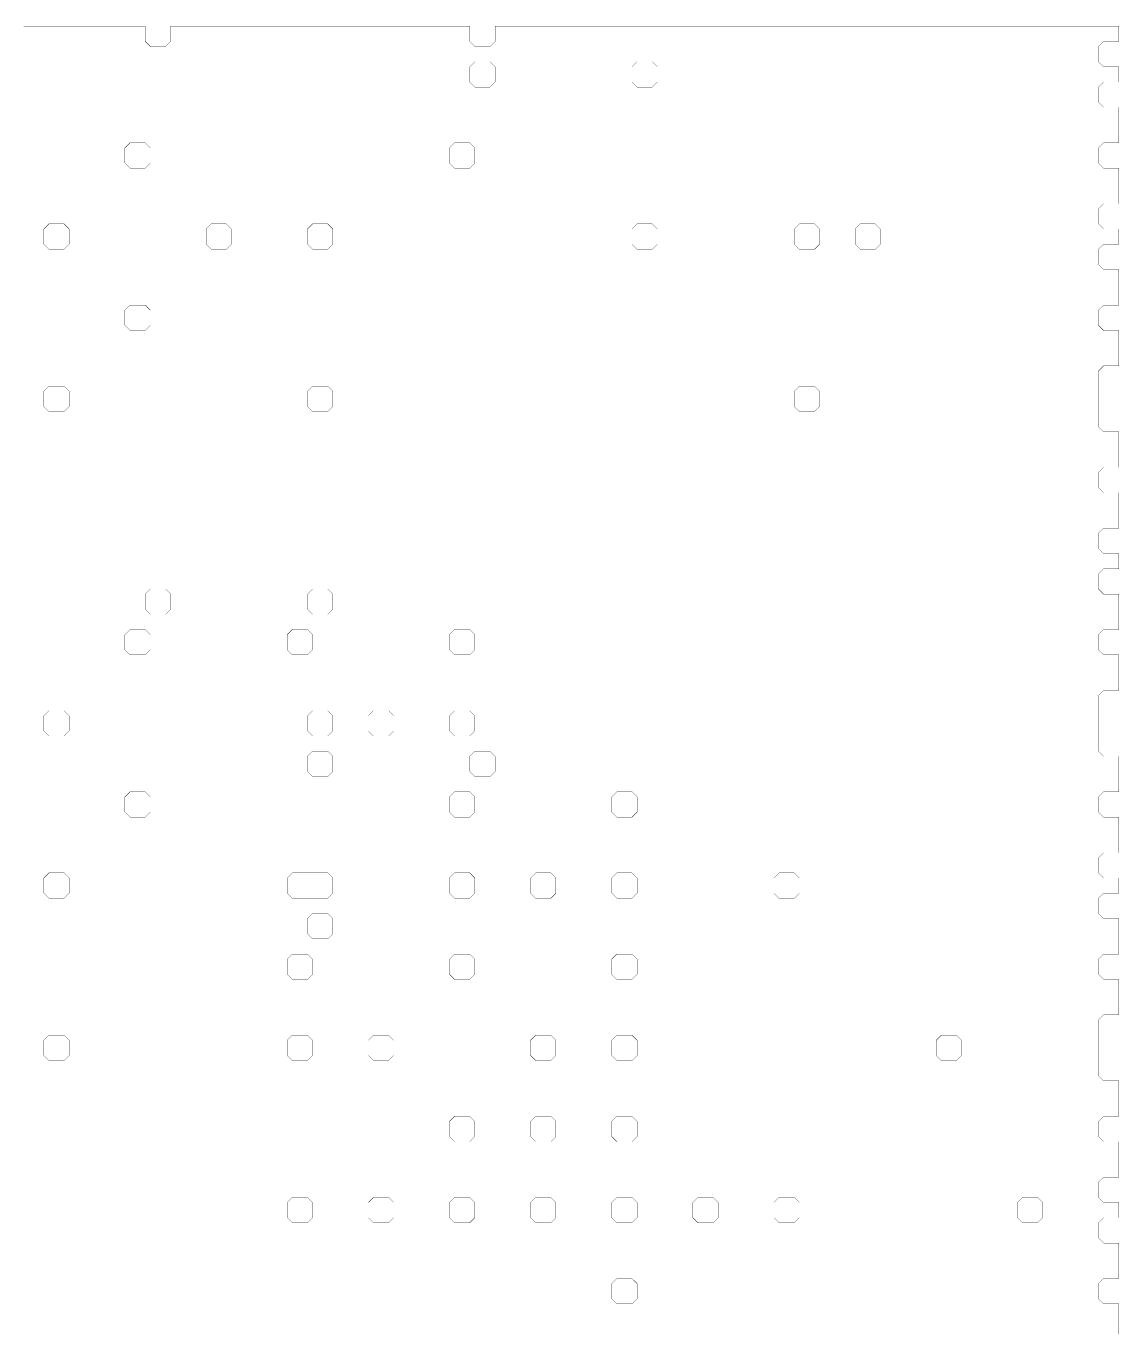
# Model space of a CAD drawing. Header units: metres. Extents: x 0 to 4990, y -4990 to 0.
# Drawn here: x 2886 to 4990, y -2511 to 0 of the extents above; entities that cross this region are included whole.
import ezdxf

# ---------------------------------------------------------------- set-up
doc = ezdxf.new("R2010")
doc.units = ezdxf.units.M
doc.layers.add('substrate', color=5, linetype='Continuous')

msp = doc.modelspace()

# ---------------------------------------------------------------- linework, layer by layer
at = {"layer": 'substrate', "const_width": 0.5}
msp.add_lwpolyline([(4990.234375, -2519.53125), (4990.234375, -2509.765625), (4990.234375, -2500), (4990.234375, -2490.234375), (4990.234375, -2480.46875), (4990.234375, -2470.703125), (4990.234375, -2460.9375), (4980.46875, -2460.9375), (4970.703125, -2460.9375), (4960.9375, -2460.9375), (4951.171875, -2451.171875), (4951.171875, -2441.40625), (4951.171875, -2431.640625), (4951.171875, -2421.875), (4960.9375, -2412.109375), (4970.703125, -2412.109375), (4980.46875, -2412.109375), (4990.234375, -2412.109375), (4990.234375, -2402.34375), (4990.234375, -2392.578125), (4990.234375, -2382.8125), (4990.234375, -2373.046875), (4990.234375, -2363.28125), (4990.234375, -2353.515625), (4990.234375, -2343.75), (4980.46875, -2343.75), (4970.703125, -2343.75), (4960.9375, -2343.75), (4951.171875, -2333.984375), (4951.171875, -2324.21875), (4951.171875, -2314.453125), (4951.171875, -2304.6875), (4960.9375, -2294.921875), (4970.703125, -2294.921875), (4980.46875, -2294.921875), (4990.234375, -2294.921875), (4990.234375, -2285.15625), (4990.234375, -2275.390625), (4990.234375, -2265.625), (4980.46875, -2265.625), (4970.703125, -2265.625), (4960.9375, -2265.625), (4951.171875, -2255.859375), (4951.171875, -2246.09375), (4951.171875, -2236.328125), (4951.171875, -2226.5625), (4960.9375, -2216.796875), (4970.703125, -2216.796875), (4980.46875, -2216.796875), (4990.234375, -2216.796875), (4990.234375, -2207.03125), (4990.234375, -2197.265625), (4990.234375, -2187.5), (4990.234375, -2177.734375), (4990.234375, -2167.96875), (4990.234375, -2158.203125), (4990.234375, -2148.4375), (4980.46875, -2148.4375), (4970.703125, -2148.4375), (4960.9375, -2148.4375), (4951.171875, -2138.671875), (4951.171875, -2128.90625), (4951.171875, -2119.140625), (4951.171875, -2109.375), (4960.9375, -2099.609375), (4970.703125, -2099.609375), (4980.46875, -2099.609375), (4990.234375, -2099.609375), (4990.234375, -2089.84375), (4990.234375, -2080.078125), (4990.234375, -2070.3125), (4990.234375, -2060.546875), (4990.234375, -2050.78125), (4990.234375, -2041.015625), (4990.234375, -2031.25), (4980.46875, -2031.25), (4970.703125, -2031.25), (4960.9375, -2031.25), (4951.171875, -2021.484375), (4951.171875, -2011.71875), (4951.171875, -2001.953125), (4951.171875, -1992.1875), (4951.171875, -1982.421875), (4951.171875, -1972.65625), (4951.171875, -1962.890625), (4951.171875, -1953.125), (4951.171875, -1943.359375), (4951.171875, -1933.59375), (4951.171875, -1923.828125), (4951.171875, -1914.0625), (4960.9375, -1904.296875), (4970.703125, -1904.296875), (4980.46875, -1904.296875), (4990.234375, -1904.296875), (4990.234375, -1894.53125), (4990.234375, -1884.765625), (4990.234375, -1875), (4990.234375, -1865.234375), (4990.234375, -1855.46875), (4990.234375, -1845.703125), (4990.234375, -1835.9375), (4980.46875, -1835.9375), (4970.703125, -1835.9375), (4960.9375, -1835.9375), (4951.171875, -1826.171875), (4951.171875, -1816.40625), (4951.171875, -1806.640625), (4951.171875, -1796.875), (4960.9375, -1787.109375), (4970.703125, -1787.109375), (4980.46875, -1787.109375), (4990.234375, -1787.109375), (4990.234375, -1777.34375), (4990.234375, -1767.578125), (4990.234375, -1757.8125), (4990.234375, -1748.046875), (4990.234375, -1738.28125), (4990.234375, -1728.515625), (4990.234375, -1718.75), (4980.46875, -1718.75), (4970.703125, -1718.75), (4960.9375, -1718.75), (4951.171875, -1708.984375), (4951.171875, -1699.21875), (4951.171875, -1689.453125), (4951.171875, -1679.6875), (4960.9375, -1669.921875), (4970.703125, -1669.921875), (4980.46875, -1669.921875), (4990.234375, -1669.921875), (4990.234375, -1660.15625), (4990.234375, -1650.390625), (4990.234375, -1640.625), (4980.46875, -1640.625), (4970.703125, -1640.625), (4960.9375, -1640.625), (4951.171875, -1630.859375), (4951.171875, -1621.09375), (4951.171875, -1611.328125), (4951.171875, -1601.5625), (4960.9375, -1591.796875), (4970.703125, -1591.796875), (4980.46875, -1591.796875), (4990.234375, -1591.796875), (4990.234375, -1582.03125), (4990.234375, -1572.265625), (4990.234375, -1562.5), (4990.234375, -1552.734375), (4990.234375, -1542.96875), (4990.234375, -1533.203125), (4990.234375, -1523.4375), (4980.46875, -1523.4375), (4970.703125, -1523.4375), (4960.9375, -1523.4375), (4951.171875, -1513.671875), (4951.171875, -1503.90625), (4951.171875, -1494.140625), (4951.171875, -1484.375), (4960.9375, -1474.609375), (4970.703125, -1474.609375), (4980.46875, -1474.609375), (4990.234375, -1474.609375), (4990.234375, -1464.84375), (4990.234375, -1455.078125), (4990.234375, -1445.3125), (4990.234375, -1435.546875), (4990.234375, -1425.78125), (4990.234375, -1416.015625), (4990.234375, -1406.25), (4980.46875, -1406.25), (4970.703125, -1406.25), (4960.9375, -1406.25), (4951.171875, -1396.484375), (4951.171875, -1386.71875), (4951.171875, -1376.953125), (4951.171875, -1367.1875), (4951.171875, -1357.421875), (4951.171875, -1347.65625), (4951.171875, -1337.890625), (4951.171875, -1328.125), (4951.171875, -1318.359375), (4951.171875, -1308.59375), (4951.171875, -1298.828125), (4951.171875, -1289.0625), (4960.9375, -1279.296875), (4970.703125, -1279.296875), (4980.46875, -1279.296875), (4990.234375, -1279.296875), (4990.234375, -1269.53125), (4990.234375, -1259.765625), (4990.234375, -1250), (4990.234375, -1240.234375), (4990.234375, -1230.46875), (4990.234375, -1220.703125), (4990.234375, -1210.9375), (4980.46875, -1210.9375), (4970.703125, -1210.9375), (4960.9375, -1210.9375), (4951.171875, -1201.171875), (4951.171875, -1191.40625), (4951.171875, -1181.640625), (4951.171875, -1171.875), (4960.9375, -1162.109375), (4970.703125, -1162.109375), (4980.46875, -1162.109375), (4990.234375, -1162.109375), (4990.234375, -1152.34375), (4990.234375, -1142.578125), (4990.234375, -1132.8125), (4990.234375, -1123.046875), (4990.234375, -1113.28125), (4990.234375, -1103.515625), (4990.234375, -1093.75), (4980.46875, -1093.75), (4970.703125, -1093.75), (4960.9375, -1093.75), (4951.171875, -1083.984375), (4951.171875, -1074.21875), (4951.171875, -1064.453125), (4951.171875, -1054.6875), (4960.9375, -1044.921875), (4970.703125, -1044.921875), (4980.46875, -1044.921875), (4990.234375, -1044.921875), (4990.234375, -1035.15625), (4990.234375, -1025.390625), (4990.234375, -1015.625), (4980.46875, -1015.625), (4970.703125, -1015.625), (4960.9375, -1015.625), (4951.171875, -1005.859375), (4951.171875, -996.09375), (4951.171875, -986.328125), (4951.171875, -976.5625), (4960.9375, -966.796875), (4970.703125, -966.796875), (4980.46875, -966.796875), (4990.234375, -966.796875), (4990.234375, -957.03125), (4990.234375, -947.265625), (4990.234375, -937.5), (4990.234375, -927.734375), (4990.234375, -917.96875), (4990.234375, -908.203125), (4990.234375, -898.4375), (4980.46875, -898.4375), (4970.703125, -898.4375), (4960.9375, -898.4375), (4951.171875, -888.671875), (4951.171875, -878.90625), (4951.171875, -869.140625), (4951.171875, -859.375), (4960.9375, -849.609375), (4970.703125, -849.609375), (4980.46875, -849.609375), (4990.234375, -849.609375), (4990.234375, -839.84375), (4990.234375, -830.078125), (4990.234375, -820.3125), (4990.234375, -810.546875), (4990.234375, -800.78125), (4990.234375, -791.015625), (4990.234375, -781.25), (4980.46875, -781.25), (4970.703125, -781.25), (4960.9375, -781.25), (4951.171875, -771.484375), (4951.171875, -761.71875), (4951.171875, -751.953125), (4951.171875, -742.1875), (4951.171875, -732.421875), (4951.171875, -722.65625), (4951.171875, -712.890625), (4951.171875, -703.125), (4951.171875, -693.359375), (4951.171875, -683.59375), (4951.171875, -673.828125), (4951.171875, -664.0625), (4960.9375, -654.296875), (4970.703125, -654.296875), (4980.46875, -654.296875), (4990.234375, -654.296875), (4990.234375, -644.53125), (4990.234375, -634.765625), (4990.234375, -625), (4990.234375, -615.234375), (4990.234375, -605.46875), (4990.234375, -595.703125), (4990.234375, -585.9375), (4980.46875, -585.9375), (4970.703125, -585.9375), (4960.9375, -585.9375), (4951.171875, -576.171875), (4951.171875, -566.40625), (4951.171875, -556.640625), (4951.171875, -546.875), (4960.9375, -537.109375), (4970.703125, -537.109375), (4980.46875, -537.109375), (4990.234375, -537.109375), (4990.234375, -527.34375), (4990.234375, -517.578125), (4990.234375, -507.8125), (4990.234375, -498.046875), (4990.234375, -488.28125), (4990.234375, -478.515625), (4990.234375, -468.75), (4980.46875, -468.75), (4970.703125, -468.75), (4960.9375, -468.75), (4951.171875, -458.984375), (4951.171875, -449.21875), (4951.171875, -439.453125), (4951.171875, -429.6875), (4960.9375, -419.921875), (4970.703125, -419.921875), (4980.46875, -419.921875), (4990.234375, -419.921875), (4990.234375, -410.15625), (4990.234375, -400.390625), (4990.234375, -390.625), (4980.46875, -390.625), (4970.703125, -390.625), (4960.9375, -390.625), (4951.171875, -380.859375), (4951.171875, -371.09375), (4951.171875, -361.328125), (4951.171875, -351.5625), (4960.9375, -341.796875), (4970.703125, -341.796875), (4980.46875, -341.796875), (4990.234375, -341.796875), (4990.234375, -332.03125), (4990.234375, -322.265625), (4990.234375, -312.5), (4990.234375, -302.734375), (4990.234375, -292.96875), (4990.234375, -283.203125), (4990.234375, -273.4375), (4980.46875, -273.4375), (4970.703125, -273.4375), (4960.9375, -273.4375), (4951.171875, -263.671875), (4951.171875, -253.90625), (4951.171875, -244.140625), (4951.171875, -234.375), (4960.9375, -224.609375), (4970.703125, -224.609375), (4980.46875, -224.609375), (4990.234375, -224.609375), (4990.234375, -214.84375), (4990.234375, -205.078125), (4990.234375, -195.3125), (4990.234375, -185.546875), (4990.234375, -175.78125), (4990.234375, -166.015625), (4990.234375, -156.25), (4980.46875, -156.25), (4970.703125, -156.25), (4960.9375, -156.25), (4951.171875, -146.484375), (4951.171875, -136.71875), (4951.171875, -126.953125), (4951.171875, -117.1875), (4960.9375, -107.421875), (4970.703125, -107.421875), (4980.46875, -107.421875), (4990.234375, -107.421875), (4990.234375, -97.65625), (4990.234375, -87.890625), (4990.234375, -78.125), (4980.46875, -78.125), (4970.703125, -78.125), (4960.9375, -78.125), (4951.171875, -68.359375), (4951.171875, -58.59375), (4951.171875, -48.828125), (4951.171875, -39.0625), (4960.9375, -29.296875), (4970.703125, -29.296875), (4980.46875, -29.296875), (4990.234375, -29.296875), (4990.234375, -19.53125), (4990.234375, -9.765625), (4990.234375, 0), (4980.46875, 0), (4970.703125, 0), (4960.9375, 0), (4951.171875, 0), (4941.40625, 0), (4931.640625, 0), (4921.875, 0), (4912.109375, 0), (4902.34375, 0), (4892.578125, 0), (4882.8125, 0), (4873.046875, 0), (4863.28125, 0), (4853.515625, 0), (4843.75, 0), (4833.984375, 0), (4824.21875, 0), (4814.453125, 0), (4804.6875, 0), (4794.921875, 0), (4785.15625, 0), (4775.390625, 0), (4765.625, 0), (4755.859375, 0), (4746.09375, 0), (4736.328125, 0), (4726.5625, 0), (4716.796875, 0), (4707.03125, 0), (4697.265625, 0), (4687.5, 0), (4677.734375, 0), (4667.96875, 0), (4658.203125, 0), (4648.4375, 0), (4638.671875, 0), (4628.90625, 0), (4619.140625, 0), (4609.375, 0), (4599.609375, 0), (4589.84375, 0), (4580.078125, 0), (4570.3125, 0), (4560.546875, 0), (4550.78125, 0), (4541.015625, 0), (4531.25, 0), (4521.484375, 0), (4511.71875, 0), (4501.953125, 0), (4492.1875, 0), (4482.421875, 0), (4472.65625, 0), (4462.890625, 0), (4453.125, 0), (4443.359375, 0), (4433.59375, 0), (4423.828125, 0), (4414.0625, 0), (4404.296875, 0), (4394.53125, 0), (4384.765625, 0), (4375, 0), (4365.234375, 0), (4355.46875, 0), (4345.703125, 0), (4335.9375, 0), (4326.171875, 0), (4316.40625, 0), (4306.640625, 0), (4296.875, 0), (4287.109375, 0), (4277.34375, 0), (4267.578125, 0), (4257.8125, 0), (4248.046875, 0), (4238.28125, 0), (4228.515625, 0), (4218.75, 0), (4208.984375, 0), (4199.21875, 0), (4189.453125, 0), (4179.6875, 0), (4169.921875, 0), (4160.15625, 0), (4150.390625, 0), (4140.625, 0), (4130.859375, 0), (4121.09375, 0), (4111.328125, 0), (4101.5625, 0), (4091.796875, 0), (4082.03125, 0), (4072.265625, 0), (4062.5, 0), (4052.734375, 0), (4042.96875, 0), (4033.203125, 0), (4023.4375, 0), (4013.671875, 0), (4003.90625, 0), (3994.140625, 0), (3984.375, 0), (3974.609375, 0), (3964.84375, 0), (3955.078125, 0), (3945.3125, 0), (3935.546875, 0), (3925.78125, 0), (3916.015625, 0), (3906.25, 0), (3896.484375, 0), (3886.71875, 0), (3876.953125, 0), (3867.1875, 0), (3857.421875, 0), (3847.65625, 0), (3837.890625, 0), (3828.125, 0), (3818.359375, 0), (3808.59375, 0), (3798.828125, 0), (3789.0625, 0), (3789.0625, -9.765625), (3789.0625, -19.53125), (3789.0625, -29.296875), (3779.296875, -39.0625), (3769.53125, -39.0625), (3759.765625, -39.0625), (3750, -39.0625), (3740.234375, -29.296875), (3740.234375, -19.53125), (3740.234375, -9.765625), (3740.234375, 0), (3730.46875, 0), (3720.703125, 0), (3710.9375, 0), (3701.171875, 0), (3691.40625, 0), (3681.640625, 0), (3671.875, 0), (3662.109375, 0), (3652.34375, 0), (3642.578125, 0), (3632.8125, 0), (3623.046875, 0), (3613.28125, 0), (3603.515625, 0), (3593.75, 0), (3583.984375, 0), (3574.21875, 0), (3564.453125, 0), (3554.6875, 0), (3544.921875, 0), (3535.15625, 0), (3525.390625, 0), (3515.625, 0), (3505.859375, 0), (3496.09375, 0), (3486.328125, 0), (3476.5625, 0), (3466.796875, 0), (3457.03125, 0), (3447.265625, 0), (3437.5, 0), (3427.734375, 0), (3417.96875, 0), (3408.203125, 0), (3398.4375, 0), (3388.671875, 0), (3378.90625, 0), (3369.140625, 0), (3359.375, 0), (3349.609375, 0), (3339.84375, 0), (3330.078125, 0), (3320.3125, 0), (3310.546875, 0), (3300.78125, 0), (3291.015625, 0), (3281.25, 0), (3271.484375, 0), (3261.71875, 0), (3251.953125, 0), (3242.1875, 0), (3232.421875, 0), (3222.65625, 0), (3212.890625, 0), (3203.125, 0), (3193.359375, 0), (3183.59375, 0), (3173.828125, 0), (3164.0625, 0), (3164.0625, -9.765625), (3164.0625, -19.53125), (3164.0625, -29.296875), (3154.296875, -39.0625), (3144.53125, -39.0625), (3134.765625, -39.0625), (3125, -39.0625), (3115.234375, -29.296875), (3115.234375, -19.53125), (3115.234375, -9.765625), (3115.234375, 0), (3105.46875, 0), (3095.703125, 0), (3085.9375, 0), (3076.171875, 0), (3066.40625, 0), (3056.640625, 0), (3046.875, 0), (3037.109375, 0), (3027.34375, 0), (3017.578125, 0), (3007.8125, 0), (2998.046875, 0), (2988.28125, 0), (2978.515625, 0), (2968.75, 0), (2958.984375, 0), (2949.21875, 0), (2939.453125, 0), (2929.6875, 0), (2919.921875, 0), (2910.15625, 0), (2900.390625, 0), (2890.625, 0), (2880.859375, 0)], dxfattribs=at)
for points in [[(3740.234375, -78.125), (3750, -68.359375), (3759.765625, -68.359375), (3769.53125, -68.359375), (3779.296875, -68.359375), (3789.0625, -78.125), (3789.0625, -87.890625), (3789.0625, -97.65625), (3789.0625, -107.421875), (3779.296875, -117.1875), (3769.53125, -117.1875), (3759.765625, -117.1875), (3750, -117.1875), (3740.234375, -107.421875), (3740.234375, -97.65625), (3740.234375, -87.890625)], [(4052.734375, -78.125), (4062.5, -68.359375), (4072.265625, -68.359375), (4082.03125, -68.359375), (4091.796875, -68.359375), (4101.5625, -78.125), (4101.5625, -87.890625), (4101.5625, -97.65625), (4101.5625, -107.421875), (4091.796875, -117.1875), (4082.03125, -117.1875), (4072.265625, -117.1875), (4062.5, -117.1875), (4052.734375, -107.421875), (4052.734375, -97.65625), (4052.734375, -87.890625)], [(3076.171875, -234.375), (3085.9375, -224.609375), (3095.703125, -224.609375), (3105.46875, -224.609375), (3115.234375, -224.609375), (3125, -234.375), (3125, -244.140625), (3125, -253.90625), (3125, -263.671875), (3115.234375, -273.4375), (3105.46875, -273.4375), (3095.703125, -273.4375), (3085.9375, -273.4375), (3076.171875, -263.671875), (3076.171875, -253.90625), (3076.171875, -244.140625)], [(3701.171875, -234.375), (3710.9375, -224.609375), (3720.703125, -224.609375), (3730.46875, -224.609375), (3740.234375, -224.609375), (3750, -234.375), (3750, -244.140625), (3750, -253.90625), (3750, -263.671875), (3740.234375, -273.4375), (3730.46875, -273.4375), (3720.703125, -273.4375), (3710.9375, -273.4375), (3701.171875, -263.671875), (3701.171875, -253.90625), (3701.171875, -244.140625)], [(2919.921875, -390.625), (2929.6875, -380.859375), (2939.453125, -380.859375), (2949.21875, -380.859375), (2958.984375, -380.859375), (2968.75, -390.625), (2968.75, -400.390625), (2968.75, -410.15625), (2968.75, -419.921875), (2958.984375, -429.6875), (2949.21875, -429.6875), (2939.453125, -429.6875), (2929.6875, -429.6875), (2919.921875, -419.921875), (2919.921875, -410.15625), (2919.921875, -400.390625)], [(3232.421875, -390.625), (3242.1875, -380.859375), (3251.953125, -380.859375), (3261.71875, -380.859375), (3271.484375, -380.859375), (3281.25, -390.625), (3281.25, -400.390625), (3281.25, -410.15625), (3281.25, -419.921875), (3271.484375, -429.6875), (3261.71875, -429.6875), (3251.953125, -429.6875), (3242.1875, -429.6875), (3232.421875, -419.921875), (3232.421875, -410.15625), (3232.421875, -400.390625)], [(3427.734375, -390.625), (3437.5, -380.859375), (3447.265625, -380.859375), (3457.03125, -380.859375), (3466.796875, -380.859375), (3476.5625, -390.625), (3476.5625, -400.390625), (3476.5625, -410.15625), (3476.5625, -419.921875), (3466.796875, -429.6875), (3457.03125, -429.6875), (3447.265625, -429.6875), (3437.5, -429.6875), (3427.734375, -419.921875), (3427.734375, -410.15625), (3427.734375, -400.390625)], [(4052.734375, -390.625), (4062.5, -380.859375), (4072.265625, -380.859375), (4082.03125, -380.859375), (4091.796875, -380.859375), (4101.5625, -390.625), (4101.5625, -400.390625), (4101.5625, -410.15625), (4101.5625, -419.921875), (4091.796875, -429.6875), (4082.03125, -429.6875), (4072.265625, -429.6875), (4062.5, -429.6875), (4052.734375, -419.921875), (4052.734375, -410.15625), (4052.734375, -400.390625)], [(4365.234375, -390.625), (4375, -380.859375), (4384.765625, -380.859375), (4394.53125, -380.859375), (4404.296875, -380.859375), (4414.0625, -390.625), (4414.0625, -400.390625), (4414.0625, -410.15625), (4414.0625, -419.921875), (4404.296875, -429.6875), (4394.53125, -429.6875), (4384.765625, -429.6875), (4375, -429.6875), (4365.234375, -419.921875), (4365.234375, -410.15625), (4365.234375, -400.390625)], [(4482.421875, -390.625), (4492.1875, -380.859375), (4501.953125, -380.859375), (4511.71875, -380.859375), (4521.484375, -380.859375), (4531.25, -390.625), (4531.25, -400.390625), (4531.25, -410.15625), (4531.25, -419.921875), (4521.484375, -429.6875), (4511.71875, -429.6875), (4501.953125, -429.6875), (4492.1875, -429.6875), (4482.421875, -419.921875), (4482.421875, -410.15625), (4482.421875, -400.390625)], [(3076.171875, -546.875), (3085.9375, -537.109375), (3095.703125, -537.109375), (3105.46875, -537.109375), (3115.234375, -537.109375), (3125, -546.875), (3125, -556.640625), (3125, -566.40625), (3125, -576.171875), (3115.234375, -585.9375), (3105.46875, -585.9375), (3095.703125, -585.9375), (3085.9375, -585.9375), (3076.171875, -576.171875), (3076.171875, -566.40625), (3076.171875, -556.640625)], [(2919.921875, -703.125), (2929.6875, -693.359375), (2939.453125, -693.359375), (2949.21875, -693.359375), (2958.984375, -693.359375), (2968.75, -703.125), (2968.75, -712.890625), (2968.75, -722.65625), (2968.75, -732.421875), (2958.984375, -742.1875), (2949.21875, -742.1875), (2939.453125, -742.1875), (2929.6875, -742.1875), (2919.921875, -732.421875), (2919.921875, -722.65625), (2919.921875, -712.890625)], [(3427.734375, -703.125), (3437.5, -693.359375), (3447.265625, -693.359375), (3457.03125, -693.359375), (3466.796875, -693.359375), (3476.5625, -703.125), (3476.5625, -712.890625), (3476.5625, -722.65625), (3476.5625, -732.421875), (3466.796875, -742.1875), (3457.03125, -742.1875), (3447.265625, -742.1875), (3437.5, -742.1875), (3427.734375, -732.421875), (3427.734375, -722.65625), (3427.734375, -712.890625)], [(4365.234375, -703.125), (4375, -693.359375), (4384.765625, -693.359375), (4394.53125, -693.359375), (4404.296875, -693.359375), (4414.0625, -703.125), (4414.0625, -712.890625), (4414.0625, -722.65625), (4414.0625, -732.421875), (4404.296875, -742.1875), (4394.53125, -742.1875), (4384.765625, -742.1875), (4375, -742.1875), (4365.234375, -732.421875), (4365.234375, -722.65625), (4365.234375, -712.890625)], [(3115.234375, -1093.75), (3125, -1083.984375), (3134.765625, -1083.984375), (3144.53125, -1083.984375), (3154.296875, -1083.984375), (3164.0625, -1093.75), (3164.0625, -1103.515625), (3164.0625, -1113.28125), (3164.0625, -1123.046875), (3154.296875, -1132.8125), (3144.53125, -1132.8125), (3134.765625, -1132.8125), (3125, -1132.8125), (3115.234375, -1123.046875), (3115.234375, -1113.28125), (3115.234375, -1103.515625)], [(3427.734375, -1093.75), (3437.5, -1083.984375), (3447.265625, -1083.984375), (3457.03125, -1083.984375), (3466.796875, -1083.984375), (3476.5625, -1093.75), (3476.5625, -1103.515625), (3476.5625, -1113.28125), (3476.5625, -1123.046875), (3466.796875, -1132.8125), (3457.03125, -1132.8125), (3447.265625, -1132.8125), (3437.5, -1132.8125), (3427.734375, -1123.046875), (3427.734375, -1113.28125), (3427.734375, -1103.515625)], [(3076.171875, -1171.875), (3085.9375, -1162.109375), (3095.703125, -1162.109375), (3105.46875, -1162.109375), (3115.234375, -1162.109375), (3125, -1171.875), (3125, -1181.640625), (3125, -1191.40625), (3125, -1201.171875), (3115.234375, -1210.9375), (3105.46875, -1210.9375), (3095.703125, -1210.9375), (3085.9375, -1210.9375), (3076.171875, -1201.171875), (3076.171875, -1191.40625), (3076.171875, -1181.640625)], [(3388.671875, -1171.875), (3398.4375, -1162.109375), (3408.203125, -1162.109375), (3417.96875, -1162.109375), (3427.734375, -1162.109375), (3437.5, -1171.875), (3437.5, -1181.640625), (3437.5, -1191.40625), (3437.5, -1201.171875), (3427.734375, -1210.9375), (3417.96875, -1210.9375), (3408.203125, -1210.9375), (3398.4375, -1210.9375), (3388.671875, -1201.171875), (3388.671875, -1191.40625), (3388.671875, -1181.640625)], [(3701.171875, -1171.875), (3710.9375, -1162.109375), (3720.703125, -1162.109375), (3730.46875, -1162.109375), (3740.234375, -1162.109375), (3750, -1171.875), (3750, -1181.640625), (3750, -1191.40625), (3750, -1201.171875), (3740.234375, -1210.9375), (3730.46875, -1210.9375), (3720.703125, -1210.9375), (3710.9375, -1210.9375), (3701.171875, -1201.171875), (3701.171875, -1191.40625), (3701.171875, -1181.640625)], [(2919.921875, -1328.125), (2929.6875, -1318.359375), (2939.453125, -1318.359375), (2949.21875, -1318.359375), (2958.984375, -1318.359375), (2968.75, -1328.125), (2968.75, -1337.890625), (2968.75, -1347.65625), (2968.75, -1357.421875), (2958.984375, -1367.1875), (2949.21875, -1367.1875), (2939.453125, -1367.1875), (2929.6875, -1367.1875), (2919.921875, -1357.421875), (2919.921875, -1347.65625), (2919.921875, -1337.890625)], [(3427.734375, -1328.125), (3437.5, -1318.359375), (3447.265625, -1318.359375), (3457.03125, -1318.359375), (3466.796875, -1318.359375), (3476.5625, -1328.125), (3476.5625, -1337.890625), (3476.5625, -1347.65625), (3476.5625, -1357.421875), (3466.796875, -1367.1875), (3457.03125, -1367.1875), (3447.265625, -1367.1875), (3437.5, -1367.1875), (3427.734375, -1357.421875), (3427.734375, -1347.65625), (3427.734375, -1337.890625)], [(3544.921875, -1328.125), (3554.6875, -1318.359375), (3564.453125, -1318.359375), (3574.21875, -1318.359375), (3583.984375, -1318.359375), (3593.75, -1328.125), (3593.75, -1337.890625), (3593.75, -1347.65625), (3593.75, -1357.421875), (3583.984375, -1367.1875), (3574.21875, -1367.1875), (3564.453125, -1367.1875), (3554.6875, -1367.1875), (3544.921875, -1357.421875), (3544.921875, -1347.65625), (3544.921875, -1337.890625)], [(3701.171875, -1328.125), (3710.9375, -1318.359375), (3720.703125, -1318.359375), (3730.46875, -1318.359375), (3740.234375, -1318.359375), (3750, -1328.125), (3750, -1337.890625), (3750, -1347.65625), (3750, -1357.421875), (3740.234375, -1367.1875), (3730.46875, -1367.1875), (3720.703125, -1367.1875), (3710.9375, -1367.1875), (3701.171875, -1357.421875), (3701.171875, -1347.65625), (3701.171875, -1337.890625)], [(3427.734375, -1406.25), (3437.5, -1396.484375), (3447.265625, -1396.484375), (3457.03125, -1396.484375), (3466.796875, -1396.484375), (3476.5625, -1406.25), (3476.5625, -1416.015625), (3476.5625, -1425.78125), (3476.5625, -1435.546875), (3466.796875, -1445.3125), (3457.03125, -1445.3125), (3447.265625, -1445.3125), (3437.5, -1445.3125), (3427.734375, -1435.546875), (3427.734375, -1425.78125), (3427.734375, -1416.015625)], [(3740.234375, -1406.25), (3750, -1396.484375), (3759.765625, -1396.484375), (3769.53125, -1396.484375), (3779.296875, -1396.484375), (3789.0625, -1406.25), (3789.0625, -1416.015625), (3789.0625, -1425.78125), (3789.0625, -1435.546875), (3779.296875, -1445.3125), (3769.53125, -1445.3125), (3759.765625, -1445.3125), (3750, -1445.3125), (3740.234375, -1435.546875), (3740.234375, -1425.78125), (3740.234375, -1416.015625)], [(3076.171875, -1484.375), (3085.9375, -1474.609375), (3095.703125, -1474.609375), (3105.46875, -1474.609375), (3115.234375, -1474.609375), (3125, -1484.375), (3125, -1494.140625), (3125, -1503.90625), (3125, -1513.671875), (3115.234375, -1523.4375), (3105.46875, -1523.4375), (3095.703125, -1523.4375), (3085.9375, -1523.4375), (3076.171875, -1513.671875), (3076.171875, -1503.90625), (3076.171875, -1494.140625)], [(3701.171875, -1484.375), (3710.9375, -1474.609375), (3720.703125, -1474.609375), (3730.46875, -1474.609375), (3740.234375, -1474.609375), (3750, -1484.375), (3750, -1494.140625), (3750, -1503.90625), (3750, -1513.671875), (3740.234375, -1523.4375), (3730.46875, -1523.4375), (3720.703125, -1523.4375), (3710.9375, -1523.4375), (3701.171875, -1513.671875), (3701.171875, -1503.90625), (3701.171875, -1494.140625)], [(4013.671875, -1484.375), (4023.4375, -1474.609375), (4033.203125, -1474.609375), (4042.96875, -1474.609375), (4052.734375, -1474.609375), (4062.5, -1484.375), (4062.5, -1494.140625), (4062.5, -1503.90625), (4062.5, -1513.671875), (4052.734375, -1523.4375), (4042.96875, -1523.4375), (4033.203125, -1523.4375), (4023.4375, -1523.4375), (4013.671875, -1513.671875), (4013.671875, -1503.90625), (4013.671875, -1494.140625)], [(2919.921875, -1640.625), (2929.6875, -1630.859375), (2939.453125, -1630.859375), (2949.21875, -1630.859375), (2958.984375, -1630.859375), (2968.75, -1640.625), (2968.75, -1650.390625), (2968.75, -1660.15625), (2968.75, -1669.921875), (2958.984375, -1679.6875), (2949.21875, -1679.6875), (2939.453125, -1679.6875), (2929.6875, -1679.6875), (2919.921875, -1669.921875), (2919.921875, -1660.15625), (2919.921875, -1650.390625)], [(3388.671875, -1640.625), (3398.4375, -1630.859375), (3408.203125, -1630.859375), (3417.96875, -1630.859375), (3427.734375, -1630.859375), (3437.5, -1630.859375), (3447.265625, -1630.859375), (3457.03125, -1630.859375), (3466.796875, -1630.859375), (3476.5625, -1640.625), (3476.5625, -1650.390625), (3476.5625, -1660.15625), (3476.5625, -1669.921875), (3466.796875, -1679.6875), (3457.03125, -1679.6875), (3447.265625, -1679.6875), (3437.5, -1679.6875), (3427.734375, -1679.6875), (3417.96875, -1679.6875), (3408.203125, -1679.6875), (3398.4375, -1679.6875), (3388.671875, -1669.921875), (3388.671875, -1660.15625), (3388.671875, -1650.390625)], [(3701.171875, -1640.625), (3710.9375, -1630.859375), (3720.703125, -1630.859375), (3730.46875, -1630.859375), (3740.234375, -1630.859375), (3750, -1640.625), (3750, -1650.390625), (3750, -1660.15625), (3750, -1669.921875), (3740.234375, -1679.6875), (3730.46875, -1679.6875), (3720.703125, -1679.6875), (3710.9375, -1679.6875), (3701.171875, -1669.921875), (3701.171875, -1660.15625), (3701.171875, -1650.390625)], [(3857.421875, -1640.625), (3867.1875, -1630.859375), (3876.953125, -1630.859375), (3886.71875, -1630.859375), (3896.484375, -1630.859375), (3906.25, -1640.625), (3906.25, -1650.390625), (3906.25, -1660.15625), (3906.25, -1669.921875), (3896.484375, -1679.6875), (3886.71875, -1679.6875), (3876.953125, -1679.6875), (3867.1875, -1679.6875), (3857.421875, -1669.921875), (3857.421875, -1660.15625), (3857.421875, -1650.390625)], [(4013.671875, -1640.625), (4023.4375, -1630.859375), (4033.203125, -1630.859375), (4042.96875, -1630.859375), (4052.734375, -1630.859375), (4062.5, -1640.625), (4062.5, -1650.390625), (4062.5, -1660.15625), (4062.5, -1669.921875), (4052.734375, -1679.6875), (4042.96875, -1679.6875), (4033.203125, -1679.6875), (4023.4375, -1679.6875), (4013.671875, -1669.921875), (4013.671875, -1660.15625), (4013.671875, -1650.390625)], [(4326.171875, -1640.625), (4335.9375, -1630.859375), (4345.703125, -1630.859375), (4355.46875, -1630.859375), (4365.234375, -1630.859375), (4375, -1640.625), (4375, -1650.390625), (4375, -1660.15625), (4375, -1669.921875), (4365.234375, -1679.6875), (4355.46875, -1679.6875), (4345.703125, -1679.6875), (4335.9375, -1679.6875), (4326.171875, -1669.921875), (4326.171875, -1660.15625), (4326.171875, -1650.390625)], [(3427.734375, -1718.75), (3437.5, -1708.984375), (3447.265625, -1708.984375), (3457.03125, -1708.984375), (3466.796875, -1708.984375), (3476.5625, -1718.75), (3476.5625, -1728.515625), (3476.5625, -1738.28125), (3476.5625, -1748.046875), (3466.796875, -1757.8125), (3457.03125, -1757.8125), (3447.265625, -1757.8125), (3437.5, -1757.8125), (3427.734375, -1748.046875), (3427.734375, -1738.28125), (3427.734375, -1728.515625)], [(3388.671875, -1796.875), (3398.4375, -1787.109375), (3408.203125, -1787.109375), (3417.96875, -1787.109375), (3427.734375, -1787.109375), (3437.5, -1796.875), (3437.5, -1806.640625), (3437.5, -1816.40625), (3437.5, -1826.171875), (3427.734375, -1835.9375), (3417.96875, -1835.9375), (3408.203125, -1835.9375), (3398.4375, -1835.9375), (3388.671875, -1826.171875), (3388.671875, -1816.40625), (3388.671875, -1806.640625)], [(3701.171875, -1796.875), (3710.9375, -1787.109375), (3720.703125, -1787.109375), (3730.46875, -1787.109375), (3740.234375, -1787.109375), (3750, -1796.875), (3750, -1806.640625), (3750, -1816.40625), (3750, -1826.171875), (3740.234375, -1835.9375), (3730.46875, -1835.9375), (3720.703125, -1835.9375), (3710.9375, -1835.9375), (3701.171875, -1826.171875), (3701.171875, -1816.40625), (3701.171875, -1806.640625)], [(4013.671875, -1796.875), (4023.4375, -1787.109375), (4033.203125, -1787.109375), (4042.96875, -1787.109375), (4052.734375, -1787.109375), (4062.5, -1796.875), (4062.5, -1806.640625), (4062.5, -1816.40625), (4062.5, -1826.171875), (4052.734375, -1835.9375), (4042.96875, -1835.9375), (4033.203125, -1835.9375), (4023.4375, -1835.9375), (4013.671875, -1826.171875), (4013.671875, -1816.40625), (4013.671875, -1806.640625)], [(2919.921875, -1953.125), (2929.6875, -1943.359375), (2939.453125, -1943.359375), (2949.21875, -1943.359375), (2958.984375, -1943.359375), (2968.75, -1953.125), (2968.75, -1962.890625), (2968.75, -1972.65625), (2968.75, -1982.421875), (2958.984375, -1992.1875), (2949.21875, -1992.1875), (2939.453125, -1992.1875), (2929.6875, -1992.1875), (2919.921875, -1982.421875), (2919.921875, -1972.65625), (2919.921875, -1962.890625)], [(3388.671875, -1953.125), (3398.4375, -1943.359375), (3408.203125, -1943.359375), (3417.96875, -1943.359375), (3427.734375, -1943.359375), (3437.5, -1953.125), (3437.5, -1962.890625), (3437.5, -1972.65625), (3437.5, -1982.421875), (3427.734375, -1992.1875), (3417.96875, -1992.1875), (3408.203125, -1992.1875), (3398.4375, -1992.1875), (3388.671875, -1982.421875), (3388.671875, -1972.65625), (3388.671875, -1962.890625)], [(3544.921875, -1953.125), (3554.6875, -1943.359375), (3564.453125, -1943.359375), (3574.21875, -1943.359375), (3583.984375, -1943.359375), (3593.75, -1953.125), (3593.75, -1962.890625), (3593.75, -1972.65625), (3593.75, -1982.421875), (3583.984375, -1992.1875), (3574.21875, -1992.1875), (3564.453125, -1992.1875), (3554.6875, -1992.1875), (3544.921875, -1982.421875), (3544.921875, -1972.65625), (3544.921875, -1962.890625)], [(3857.421875, -1953.125), (3867.1875, -1943.359375), (3876.953125, -1943.359375), (3886.71875, -1943.359375), (3896.484375, -1943.359375), (3906.25, -1953.125), (3906.25, -1962.890625), (3906.25, -1972.65625), (3906.25, -1982.421875), (3896.484375, -1992.1875), (3886.71875, -1992.1875), (3876.953125, -1992.1875), (3867.1875, -1992.1875), (3857.421875, -1982.421875), (3857.421875, -1972.65625), (3857.421875, -1962.890625)], [(4013.671875, -1953.125), (4023.4375, -1943.359375), (4033.203125, -1943.359375), (4042.96875, -1943.359375), (4052.734375, -1943.359375), (4062.5, -1953.125), (4062.5, -1962.890625), (4062.5, -1972.65625), (4062.5, -1982.421875), (4052.734375, -1992.1875), (4042.96875, -1992.1875), (4033.203125, -1992.1875), (4023.4375, -1992.1875), (4013.671875, -1982.421875), (4013.671875, -1972.65625), (4013.671875, -1962.890625)], [(4638.671875, -1953.125), (4648.4375, -1943.359375), (4658.203125, -1943.359375), (4667.96875, -1943.359375), (4677.734375, -1943.359375), (4687.5, -1953.125), (4687.5, -1962.890625), (4687.5, -1972.65625), (4687.5, -1982.421875), (4677.734375, -1992.1875), (4667.96875, -1992.1875), (4658.203125, -1992.1875), (4648.4375, -1992.1875), (4638.671875, -1982.421875), (4638.671875, -1972.65625), (4638.671875, -1962.890625)], [(3701.171875, -2109.375), (3710.9375, -2099.609375), (3720.703125, -2099.609375), (3730.46875, -2099.609375), (3740.234375, -2099.609375), (3750, -2109.375), (3750, -2119.140625), (3750, -2128.90625), (3750, -2138.671875), (3740.234375, -2148.4375), (3730.46875, -2148.4375), (3720.703125, -2148.4375), (3710.9375, -2148.4375), (3701.171875, -2138.671875), (3701.171875, -2128.90625), (3701.171875, -2119.140625)], [(3857.421875, -2109.375), (3867.1875, -2099.609375), (3876.953125, -2099.609375), (3886.71875, -2099.609375), (3896.484375, -2099.609375), (3906.25, -2109.375), (3906.25, -2119.140625), (3906.25, -2128.90625), (3906.25, -2138.671875), (3896.484375, -2148.4375), (3886.71875, -2148.4375), (3876.953125, -2148.4375), (3867.1875, -2148.4375), (3857.421875, -2138.671875), (3857.421875, -2128.90625), (3857.421875, -2119.140625)], [(4013.671875, -2109.375), (4023.4375, -2099.609375), (4033.203125, -2099.609375), (4042.96875, -2099.609375), (4052.734375, -2099.609375), (4062.5, -2109.375), (4062.5, -2119.140625), (4062.5, -2128.90625), (4062.5, -2138.671875), (4052.734375, -2148.4375), (4042.96875, -2148.4375), (4033.203125, -2148.4375), (4023.4375, -2148.4375), (4013.671875, -2138.671875), (4013.671875, -2128.90625), (4013.671875, -2119.140625)], [(3388.671875, -2265.625), (3398.4375, -2255.859375), (3408.203125, -2255.859375), (3417.96875, -2255.859375), (3427.734375, -2255.859375), (3437.5, -2265.625), (3437.5, -2275.390625), (3437.5, -2285.15625), (3437.5, -2294.921875), (3427.734375, -2304.6875), (3417.96875, -2304.6875), (3408.203125, -2304.6875), (3398.4375, -2304.6875), (3388.671875, -2294.921875), (3388.671875, -2285.15625), (3388.671875, -2275.390625)], [(3544.921875, -2265.625), (3554.6875, -2255.859375), (3564.453125, -2255.859375), (3574.21875, -2255.859375), (3583.984375, -2255.859375), (3593.75, -2265.625), (3593.75, -2275.390625), (3593.75, -2285.15625), (3593.75, -2294.921875), (3583.984375, -2304.6875), (3574.21875, -2304.6875), (3564.453125, -2304.6875), (3554.6875, -2304.6875), (3544.921875, -2294.921875), (3544.921875, -2285.15625), (3544.921875, -2275.390625)], [(3701.171875, -2265.625), (3710.9375, -2255.859375), (3720.703125, -2255.859375), (3730.46875, -2255.859375), (3740.234375, -2255.859375), (3750, -2265.625), (3750, -2275.390625), (3750, -2285.15625), (3750, -2294.921875), (3740.234375, -2304.6875), (3730.46875, -2304.6875), (3720.703125, -2304.6875), (3710.9375, -2304.6875), (3701.171875, -2294.921875), (3701.171875, -2285.15625), (3701.171875, -2275.390625)], [(3857.421875, -2265.625), (3867.1875, -2255.859375), (3876.953125, -2255.859375), (3886.71875, -2255.859375), (3896.484375, -2255.859375), (3906.25, -2265.625), (3906.25, -2275.390625), (3906.25, -2285.15625), (3906.25, -2294.921875), (3896.484375, -2304.6875), (3886.71875, -2304.6875), (3876.953125, -2304.6875), (3867.1875, -2304.6875), (3857.421875, -2294.921875), (3857.421875, -2285.15625), (3857.421875, -2275.390625)], [(4013.671875, -2265.625), (4023.4375, -2255.859375), (4033.203125, -2255.859375), (4042.96875, -2255.859375), (4052.734375, -2255.859375), (4062.5, -2265.625), (4062.5, -2275.390625), (4062.5, -2285.15625), (4062.5, -2294.921875), (4052.734375, -2304.6875), (4042.96875, -2304.6875), (4033.203125, -2304.6875), (4023.4375, -2304.6875), (4013.671875, -2294.921875), (4013.671875, -2285.15625), (4013.671875, -2275.390625)], [(4169.921875, -2265.625), (4179.6875, -2255.859375), (4189.453125, -2255.859375), (4199.21875, -2255.859375), (4208.984375, -2255.859375), (4218.75, -2265.625), (4218.75, -2275.390625), (4218.75, -2285.15625), (4218.75, -2294.921875), (4208.984375, -2304.6875), (4199.21875, -2304.6875), (4189.453125, -2304.6875), (4179.6875, -2304.6875), (4169.921875, -2294.921875), (4169.921875, -2285.15625), (4169.921875, -2275.390625)], [(4326.171875, -2265.625), (4335.9375, -2255.859375), (4345.703125, -2255.859375), (4355.46875, -2255.859375), (4365.234375, -2255.859375), (4375, -2265.625), (4375, -2275.390625), (4375, -2285.15625), (4375, -2294.921875), (4365.234375, -2304.6875), (4355.46875, -2304.6875), (4345.703125, -2304.6875), (4335.9375, -2304.6875), (4326.171875, -2294.921875), (4326.171875, -2285.15625), (4326.171875, -2275.390625)], [(4794.921875, -2265.625), (4804.6875, -2255.859375), (4814.453125, -2255.859375), (4824.21875, -2255.859375), (4833.984375, -2255.859375), (4843.75, -2265.625), (4843.75, -2275.390625), (4843.75, -2285.15625), (4843.75, -2294.921875), (4833.984375, -2304.6875), (4824.21875, -2304.6875), (4814.453125, -2304.6875), (4804.6875, -2304.6875), (4794.921875, -2294.921875), (4794.921875, -2285.15625), (4794.921875, -2275.390625)], [(4013.671875, -2421.875), (4023.4375, -2412.109375), (4033.203125, -2412.109375), (4042.96875, -2412.109375), (4052.734375, -2412.109375), (4062.5, -2421.875), (4062.5, -2431.640625), (4062.5, -2441.40625), (4062.5, -2451.171875), (4052.734375, -2460.9375), (4042.96875, -2460.9375), (4033.203125, -2460.9375), (4023.4375, -2460.9375), (4013.671875, -2451.171875), (4013.671875, -2441.40625), (4013.671875, -2431.640625)]]:
    msp.add_lwpolyline(points, close=True, dxfattribs=at)

doc.saveas('drawing.dxf')
